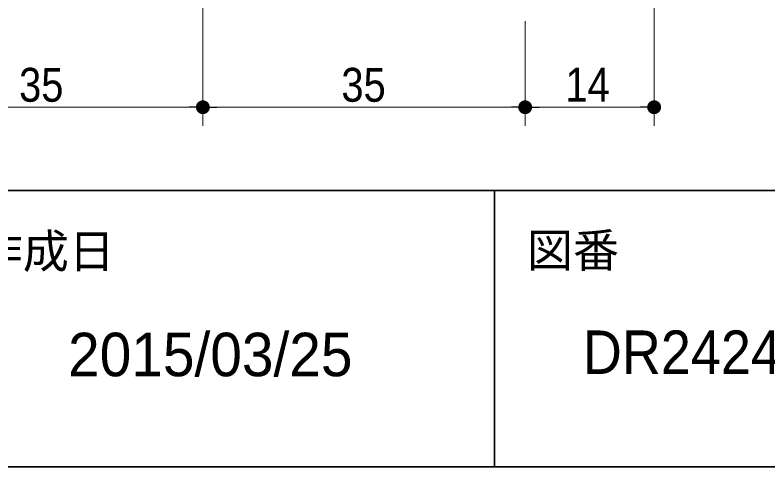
# Model space of a CAD drawing. Units: millimetres, scale not verified. Extents: x -4547 to 4547, y -2305 to 2305.
# Drawn here: x 594 to 1207, y -2099 to -1731 of the extents above; entities that cross this region are included whole.
import ezdxf
from ezdxf.enums import TextEntityAlignment as Align

# ---------------------------------------------------------------- set-up
doc = ezdxf.new("R2010")
doc.units = ezdxf.units.MM
doc.header["$LTSCALE"] = 20
doc.header["$PDMODE"] = 32
doc.header["$PDSIZE"] = 10
for name, color, linetype, lineweight in [('0-0_1図面枠', 7, 'Continuous', 20), ('0-2_2寸法-1', 7, 'Continuous', 15), ('0-3_0', 7, 'Continuous', 25)]:
    doc.layers.add(name, color=color, linetype=linetype, lineweight=lineweight)
doc.layers.add('0-4_Defpoints', color=7, linetype='Continuous')
doc.styles.add('ＭＳ Ｐゴシック', font='')
doc.styles.get('ＭＳ Ｐゴシック').set_extended_font_data('MS PGothic')

# ---------------------------------------------------------------- blocks, each defined once
blk = doc.blocks.new('グループ-2')
at = {"layer": '0-0_1図面枠', "lineweight": 35}
for p, q in [((-60000, -37050), (60000, -37050)), ((46500, -37050), (46500, -41550))]:
    blk.add_line(p, q, dxfattribs=at)
blk.add_lwpolyline([(-60000, 41550), (60000, 41550), (60000, -41550), (-60000, -41550)], close=True, dxfattribs=at)
blk = doc.blocks.new('図面枠')
at = {"layer": '0-0_1図面枠'}
blk.add_blockref('グループ-2', (0, 0), dxfattribs=at)
at = {"layer": '0-0_1図面枠', "style": 'ＭＳ Ｐゴシック'}
for s, p in [('作成日', (38062.5, -38477.4)), ('図番', (47024.9, -38463.2))]:
    blk.add_text(s, height=550.3, dxfattribs=at).set_placement(p, align=Align.BOTTOM_LEFT)
blk = doc.blocks.new('_Dot')
at = {"layer": '0-3_0'}
blk.add_line((-10, 0), (-20, 0), dxfattribs=at)
for points in [[(0, 0), (-10, 0), (-9.92, 1.25)], [(0, 0), (-9.92, -1.25), (-10, 0)], [(0, 0), (-9.92, 1.25), (-9.69, 2.49)], [(0, 0), (-9.69, -2.49), (-9.92, -1.25)], [(0, 0), (-9.69, 2.49), (-9.3, 3.68)], [(0, 0), (-9.3, -3.68), (-9.69, -2.49)], [(0, 0), (-9.3, 3.68), (-8.76, 4.82)], [(0, 0), (-8.76, -4.82), (-9.3, -3.68)], [(0, 0), (-8.76, 4.82), (-8.09, 5.88)], [(0, 0), (-8.09, -5.88), (-8.76, -4.82)], [(0, 0), (-8.09, 5.88), (-7.29, 6.85)], [(0, 0), (-7.29, -6.85), (-8.09, -5.88)], [(0, 0), (-7.29, 6.85), (-6.37, 7.71)], [(0, 0), (-6.37, -7.71), (-7.29, -6.85)], [(0, 0), (-6.37, 7.71), (-5.36, 8.44)], [(0, 0), (-5.36, -8.44), (-6.37, -7.71)], [(0, 0), (-5.36, 8.44), (-4.26, 9.05)], [(0, 0), (-4.26, -9.05), (-5.36, -8.44)], [(0, 0), (-4.26, 9.05), (-3.09, 9.51)], [(0, 0), (-3.09, -9.51), (-4.26, -9.05)], [(0, 0), (-3.09, 9.51), (-1.87, 9.82)], [(0, 0), (-1.87, -9.82), (-3.09, -9.51)], [(0, 0), (-1.87, 9.82), (-0.63, 9.98)], [(0, 0), (-0.63, -9.98), (-1.87, -9.82)], [(0, 0), (-0.63, 9.98), (0.63, 9.98)], [(0, 0), (0.63, -9.98), (-0.63, -9.98)], [(0, 0), (0.63, 9.98), (1.87, 9.82)], [(0, 0), (1.87, 9.82), (3.09, 9.51)], [(0, 0), (3.09, 9.51), (4.26, 9.05)], [(0, 0), (4.26, 9.05), (5.36, 8.44)], [(0, 0), (5.36, 8.44), (6.37, 7.71)], [(0, 0), (6.37, 7.71), (7.29, 6.85)], [(0, 0), (7.29, 6.85), (8.09, 5.88)], [(0, 0), (8.09, 5.88), (8.76, 4.82)], [(0, 0), (8.76, 4.82), (9.3, 3.68)], [(0, 0), (9.3, 3.68), (9.69, 2.49)], [(0, 0), (9.69, 2.49), (9.92, 1.25)], [(0, 0), (9.92, 1.25), (10, 0)], [(0, 0), (1.87, -9.82), (0.63, -9.98)], [(0, 0), (3.09, -9.51), (1.87, -9.82)], [(0, 0), (4.26, -9.05), (3.09, -9.51)], [(0, 0), (5.36, -8.44), (4.26, -9.05)], [(0, 0), (6.37, -7.71), (5.36, -8.44)], [(0, 0), (7.29, -6.85), (6.37, -7.71)], [(0, 0), (8.09, -5.88), (7.29, -6.85)], [(0, 0), (8.76, -4.82), (8.09, -5.88)], [(0, 0), (9.3, -3.68), (8.76, -4.82)], [(0, 0), (9.69, -2.49), (9.3, -3.68)], [(0, 0), (9.92, -1.25), (9.69, -2.49)], [(0, 0), (10, 0), (9.92, -1.25)]]:
    blk.add_solid(points, dxfattribs=at)

msp = doc.modelspace()

# ---------------------------------------------------------------- linework, layer by layer
at = {"layer": '0-2_2寸法-1'}
for p, q in [((1114.25, -1634.95), (1114.25, -1821.2)), ((746.75, -1702.45), (746.75, -1821.2)), ((746.75, -1702.45), (746.75, -1821.2)), ((1009.25, -1736.2), (1009.25, -1821.2)), ((1009.25, -1736.2), (1009.25, -1821.2)), ((495.51, -1806.2), (735.5, -1806.2)), ((758.01, -1806.2), (998, -1806.2)), ((1020.51, -1806.2), (1103, -1806.2))]:
    msp.add_line(p, q, dxfattribs=at)
at = {"layer": '0-4_Defpoints'}
for p in [(746.75, -1806.2), (1009.25, -1806.2), (1114.25, -1806.2)]:
    msp.add_point(p, dxfattribs=at)

# ---------------------------------------------------------------- block references
at = {"layer": '0-0_1図面枠', "xscale": 0.05, "yscale": 0.05}
msp.add_blockref('図面枠', (-1340.62, -21.39), dxfattribs=at)
at = {"layer": '0-2_2寸法-1', "xscale": 0.5627563, "yscale": 0.5627563}
for p in [(746.75, -1806.2), (1009.25, -1806.2), (1114.25, -1806.2)]:
    msp.add_blockref('_Dot', p, dxfattribs=at)
at = {"layer": '0-2_2寸法-1', "xscale": 0.5627563, "yscale": 0.5627563, "rotation": 180}
for p in [(746.75, -1806.2), (1009.25, -1806.2)]:
    msp.add_blockref('_Dot', p, dxfattribs=at)

# ---------------------------------------------------------------- texts
at = {"layer": '0-0_1図面枠', "style": 'ＭＳ Ｐゴシック'}
msp.add_text('2015/03/25', height=35.38, dxfattribs=at).set_placement((636.96, -2035.7), align=Align.BOTTOM_LEFT)
at = {"layer": '0-0_1図面枠', "style": 'ＭＳ Ｐゴシック', "width": 0.95}
msp.add_text('DR24249-02', height=35.38, dxfattribs=at).set_placement((1056.21, -2033.84), align=Align.BOTTOM_LEFT)
at = {"layer": '0-2_2寸法-1', "style": 'ＭＳ Ｐゴシック', "width": 0.9}
for s, p in [('35', (597.06, -1809.99)), ('35', (859.56, -1809.99)), ('14', (1041.94, -1809.92))]:
    msp.add_text(s, height=27.57, dxfattribs=at).set_placement(p, align=Align.BOTTOM_LEFT)

doc.saveas('drawing.dxf')
